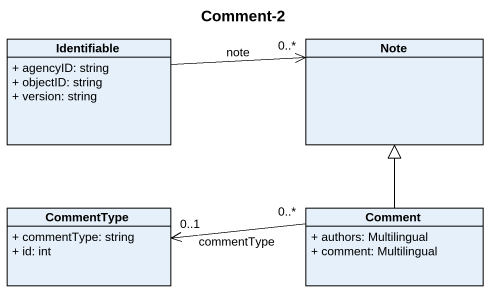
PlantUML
@startuml
title Comment-2
hide circle
hide empty members
skinparam classAttributeIconSize 0
class Identifiable {
  + agencyID: string
  + objectID: string
  + version: string
}
class "Note" as Note_
class CommentType {
  + commentType: string
  + id: int
}
class Comment {
  + authors: Multilingual
  + comment: Multilingual
}
Identifiable -right-> "0..*" Note_ : note
Comment -up-|> Note_
Comment "0..*" -left-> "0..1" CommentType : commentType
@enduml
